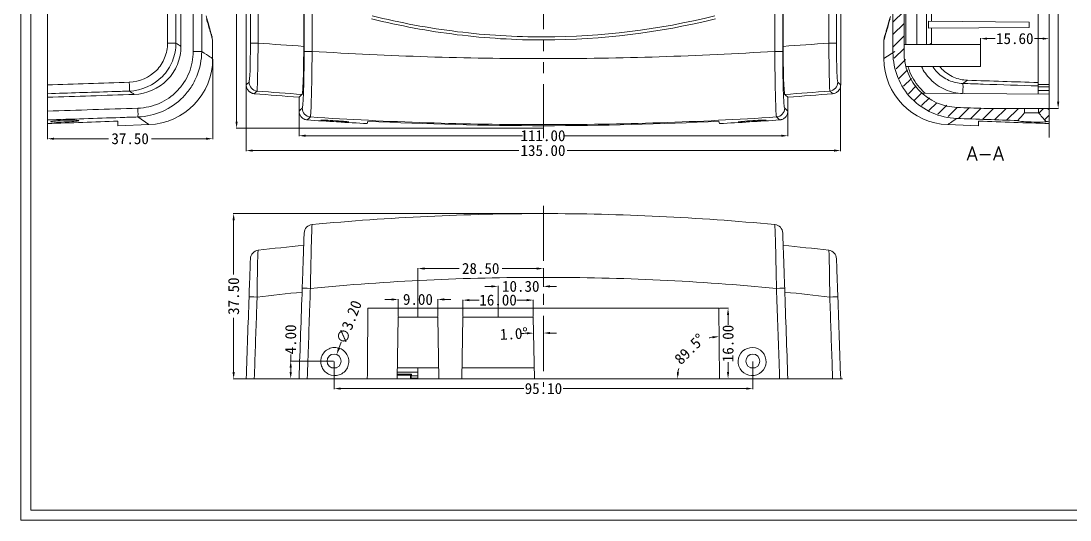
# Model space of a CAD drawing. Extents: x 28 to 864, y 245 to 592.
# Drawn here: x 28 to 266.2, y 254.5 to 367.8 of the extents above; entities that cross this region are included whole.
import ezdxf

# ---------------------------------------------------------------- set-up
doc = ezdxf.new("R2010")
doc.units = 0
doc.header["$MEASUREMENT"] = 0
doc.linetypes.add('PHANTOM', pattern=[2.5, 1.25, -0.25, 0.25, -0.25, 0.25, -0.25])
doc.layers.add('10', color=7, linetype='Continuous')
doc.layers.add('TOP', color=7, linetype='Continuous')
doc.styles.add('blockfont', font='simplex.shx', dxfattribs={"bigfont": 'bigfont'})
doc.dimstyles.new('2', dxfattribs={"dimtxt": 2.5, "dimasz": 1.5, "dimexe": 0.1, "dimexo": 0.1, "dimgap": 0.1, "dimtad": 0, "dimzin": 0, "dimdsep": 46, "dimtxsty": 'Standard', "dimcen": 0, "dimclrd": 4, "dimclre": 4, "dimclrt": 3, "dimadec": 1, "dimazin": 0, "dimtfac": 1, "dimtofl": 0, "dimtmove": 0, "dimatfit": 3, "dimfxl": 0.18, "dimtolj": 1, "dimtzin": 0, "dimlwd": 9, "dimlwe": 9, "dimarcsym": 0})

# ---------------------------------------------------------------- blocks, each defined once
blk = doc.blocks.new('HATCH1')
at = {"color": 200, "linetype": 'Continuous'}
for p, q in [((246.49, 521.57), (249.14, 524.22)), ((249.48, 521.73), (252.12, 524.37)), ((252.46, 521.89), (255.11, 524.53)), ((255.45, 522.04), (258.1, 524.69)), ((258.44, 522.2), (261.08, 524.84)), ((261.42, 522.36), (264.07, 525)), ((264.41, 522.51), (267.06, 525.16)), ((267.4, 522.67), (270.04, 525.31)), ((270.38, 522.83), (273.03, 525.47)), ((273.37, 522.98), (276.02, 525.63)), ((277.37, 524.15), (277.75, 524.53)), ((242.75, 520.66), (246.15, 524.06)), ((275.25, 522.03), (276.9, 523.68)), ((242.75, 517.84), (245.45, 520.53)), ((242.75, 515.01), (245.45, 517.71)), ((242.75, 512.18), (245.45, 514.88)), ((244.18, 510.78), (245.45, 512.05)), ((244.95, 508.73), (245.45, 509.23)), ((244.95, 505.9), (245.45, 506.4)), ((244.95, 463.49), (246.25, 464.79)), ((243.75, 459.47), (246.25, 461.97)), ((243.75, 456.64), (246.25, 459.14)), ((243.75, 453.81), (246.25, 456.31)), ((243.75, 450.99), (246.25, 453.48)), ((243.75, 448.16), (246.25, 450.66)), ((242.68, 444.26), (245.29, 446.88)), ((242.71, 447.12), (243.22, 447.63)), ((246.05, 447.63), (246.25, 447.83)), ((242.65, 441.41), (245.26, 444.02)), ((242.62, 438.55), (245.24, 441.16)), ((242.6, 435.7), (245.21, 438.31)), ((242.57, 432.84), (245.18, 435.45)), ((242.53, 429.98), (245.15, 432.59)), ((242.5, 427.12), (245.12, 429.74)), ((242.47, 424.26), (245.09, 426.88)), ((242.43, 421.4), (245.05, 424.02)), ((242.4, 418.54), (245.02, 421.15)), ((242.37, 415.68), (244.98, 418.29)), ((242.34, 412.83), (244.94, 415.43)), ((242.32, 409.98), (244.9, 412.56)), ((242.31, 407.14), (244.87, 409.7)), ((242.3, 404.3), (244.83, 406.83)), ((242.29, 401.47), (244.8, 403.98)), ((242.29, 398.64), (244.8, 401.15)), ((242.29, 395.82), (244.8, 398.32)), ((242.29, 392.99), (244.8, 395.5)), ((242.29, 390.16), (244.8, 392.67)), ((242.29, 387.34), (244.8, 389.84)), ((242.29, 384.51), (244.8, 387.02)), ((242.29, 381.68), (244.8, 384.19)), ((242.29, 378.85), (244.8, 381.36)), ((242.29, 376.03), (244.8, 378.53)), ((242.29, 373.2), (244.8, 375.71)), ((242.29, 370.37), (244.8, 372.88)), ((242.29, 367.55), (244.8, 370.05)), ((242.29, 364.72), (244.8, 367.23)), ((242.29, 361.89), (244.8, 364.4)), ((242.54, 359.32), (244.8, 361.57)), ((243.01, 356.96), (245.11, 359.05)), ((243.58, 354.7), (245.57, 356.69)), ((244.7, 352.99), (246.48, 354.77)), ((245.81, 351.27), (247.59, 353.05)), ((247.13, 349.77), (248.91, 351.54)), ((248.8, 348.61), (250.57, 350.38)), ((250.47, 347.45), (252.26, 349.23)), ((252.5, 346.65), (254.55, 348.7)), ((254.8, 346.12), (256.85, 348.17)), ((257.16, 345.65), (259.59, 348.07)), ((259.9, 345.55), (262.32, 347.98)), ((262.63, 345.46), (265.13, 347.95)), ((265.36, 345.36), (267.96, 347.95)), ((268.1, 345.27), (270.79, 347.95)), ((275.39, 346.9), (276.45, 347.95)), ((276.68, 345.36), (277.75, 346.43))]:
    blk.add_line(p, q, dxfattribs=at)
blk = doc.blocks.new('*D143')
at = {"color": 4, "linetype": 'Continuous', "lineweight": 9}
for p, q in [((91.14, 347.23), (91.14, 341.64)), ((202.14, 347.23), (202.14, 341.64)), ((92.64, 341.74), (141.86, 341.74)), ((200.64, 341.74), (151.22, 341.74))]:
    blk.add_line(p, q, dxfattribs=at)
for points in [[(92.64, 341.99), (92.64, 341.49), (91.14, 341.74)], [(200.64, 341.99), (200.64, 341.49), (202.14, 341.74)]]:
    blk.add_solid(points, dxfattribs=at)
at = {"layer": 'Defpoints', "color": 0, "linetype": 'Continuous', "lineweight": 9}
for p in [(91.14, 347.33), (202.14, 347.33), (202.14, 341.74)]:
    blk.add_point(p, dxfattribs=at)
at = {"color": 3, "linetype": 'Continuous', "lineweight": 9, "insert": (146.54, 341.74), "char_height": 2.5, "attachment_point": 5}
blk.add_mtext('\\A1;111.00', dxfattribs=at)
blk = doc.blocks.new('*D144')
at = {"color": 4, "linetype": 'Continuous', "lineweight": 9}
for p, q in [((79.14, 353.19), (79.14, 338.27)), ((214.14, 353.19), (214.14, 338.27)), ((80.64, 338.37), (141.02, 338.37)), ((212.64, 338.37), (152.06, 338.37))]:
    blk.add_line(p, q, dxfattribs=at)
for points in [[(80.64, 338.62), (80.64, 338.12), (79.14, 338.37)], [(212.64, 338.62), (212.64, 338.12), (214.14, 338.37)]]:
    blk.add_solid(points, dxfattribs=at)
at = {"layer": 'Defpoints', "color": 0, "linetype": 'Continuous', "lineweight": 9}
for p in [(79.14, 353.29), (214.14, 353.29), (79.14, 338.37)]:
    blk.add_point(p, dxfattribs=at)
at = {"color": 3, "linetype": 'Continuous', "lineweight": 9, "insert": (146.54, 338.37), "char_height": 2.5, "attachment_point": 5}
blk.add_mtext('\\A1;135.00', dxfattribs=at)
blk = doc.blocks.new('*D164')
at = {"color": 4, "linetype": 'Continuous', "lineweight": 9}
for p, q in [((146.54, 526.45), (76.86, 526.45)), ((76.96, 524.95), (76.96, 439.69)), ((76.96, 344.95), (76.96, 428.66)), ((146.54, 343.45), (76.86, 343.45))]:
    blk.add_line(p, q, dxfattribs=at)
for points in [[(76.71, 524.95), (77.21, 524.95), (76.96, 526.45)], [(76.71, 344.95), (77.21, 344.95), (76.96, 343.45)]]:
    blk.add_solid(points, dxfattribs=at)
at = {"layer": 'Defpoints', "color": 0, "linetype": 'Continuous', "lineweight": 9}
for p in [(76.96, 526.45), (146.64, 526.45), (146.64, 343.45)]:
    blk.add_point(p, dxfattribs=at)
at = {"color": 3, "linetype": 'Continuous', "lineweight": 9, "insert": (76.96, 434.17), "char_height": 2.5, "attachment_point": 5, "rotation": 90}
blk.add_mtext('\\A1;183.00', dxfattribs=at)
blk = doc.blocks.new('*D214')
at = {"color": 4, "linetype": 'Continuous', "lineweight": 9}
for p, q in [((71.53, 359.15), (71.53, 340.96)), ((34.03, 341.23), (34.03, 340.96)), ((35.53, 341.06), (47.88, 341.06)), ((70.03, 341.06), (57.67, 341.06))]:
    blk.add_line(p, q, dxfattribs=at)
for points in [[(35.53, 341.31), (35.53, 340.81), (34.03, 341.06)], [(70.03, 341.31), (70.03, 340.81), (71.53, 341.06)]]:
    blk.add_solid(points, dxfattribs=at)
at = {"layer": 'Defpoints', "color": 0, "linetype": 'Continuous', "lineweight": 9}
for p in [(71.53, 359.25), (34.03, 341.33), (71.53, 341.06)]:
    blk.add_point(p, dxfattribs=at)
at = {"color": 3, "linetype": 'Continuous', "lineweight": 9, "insert": (52.78, 341.06), "char_height": 2.5, "attachment_point": 5}
blk.add_mtext('\\A1;37.50', dxfattribs=at)
blk = doc.blocks.new('*D216')
at = {"color": 4, "linetype": 'Continuous', "lineweight": 9}
for p, q in [((146.54, 324.06), (76.19, 324.06)), ((76.29, 322.56), (76.29, 310.2)), ((76.29, 288.06), (76.29, 300.41)), ((76.93, 286.56), (76.19, 286.56))]:
    blk.add_line(p, q, dxfattribs=at)
for points in [[(76.04, 322.56), (76.54, 322.56), (76.29, 324.06)], [(76.04, 288.06), (76.54, 288.06), (76.29, 286.56)]]:
    blk.add_solid(points, dxfattribs=at)
at = {"layer": 'Defpoints', "color": 0, "linetype": 'Continuous', "lineweight": 9}
for p in [(76.29, 324.06), (146.64, 324.06), (77.03, 286.56)]:
    blk.add_point(p, dxfattribs=at)
at = {"color": 3, "linetype": 'Continuous', "lineweight": 9, "insert": (76.29, 305.31), "char_height": 2.5, "attachment_point": 5, "rotation": 90}
blk.add_mtext('\\A1;37.50', dxfattribs=at)
blk = doc.blocks.new('*D218')
at = {"color": 4, "linetype": 'Continuous', "lineweight": 9}
for p, q in [((128.34, 300.66), (128.34, 304.51)), ((129.84, 304.41), (132.08, 304.41)), ((142.84, 304.41), (140.61, 304.41)), ((144.34, 300.66), (144.34, 304.51))]:
    blk.add_line(p, q, dxfattribs=at)
for points in [[(129.84, 304.66), (129.84, 304.16), (128.34, 304.41)], [(142.84, 304.66), (142.84, 304.16), (144.34, 304.41)]]:
    blk.add_solid(points, dxfattribs=at)
at = {"layer": 'Defpoints', "color": 0, "linetype": 'Continuous', "lineweight": 9}
for p in [(144.34, 304.41), (128.34, 300.56), (144.34, 300.56)]:
    blk.add_point(p, dxfattribs=at)
at = {"color": 3, "linetype": 'Continuous', "lineweight": 9, "insert": (136.34, 304.41), "char_height": 2.5, "attachment_point": 5}
blk.add_mtext('\\A1;16.00', dxfattribs=at)
blk = doc.blocks.new('*D219')
at = {"color": 4, "linetype": 'Continuous', "lineweight": 9}
for p, q in [((112.14, 304.56), (110.64, 304.56)), ((113.64, 300.66), (113.64, 304.66)), ((122.64, 300.66), (122.64, 304.66)), ((124.14, 304.56), (125.64, 304.56))]:
    blk.add_line(p, q, dxfattribs=at)
for points in [[(112.14, 304.81), (112.14, 304.31), (113.64, 304.56)], [(124.14, 304.81), (124.14, 304.31), (122.64, 304.56)]]:
    blk.add_solid(points, dxfattribs=at)
at = {"layer": 'Defpoints', "color": 0, "linetype": 'Continuous', "lineweight": 9}
for p in [(122.64, 304.56), (113.64, 300.56), (122.64, 300.56)]:
    blk.add_point(p, dxfattribs=at)
at = {"color": 3, "linetype": 'Continuous', "lineweight": 9, "insert": (118.14, 304.56), "char_height": 2.5, "attachment_point": 5}
blk.add_mtext('\\A1;9.00', dxfattribs=at)
blk = doc.blocks.new('*D220')
at = {"color": 4, "linetype": 'Continuous', "lineweight": 9}
for p, q in [((134.84, 307.53), (133.34, 307.53)), ((136.34, 300.66), (136.34, 307.63)), ((146.64, 309.48), (146.64, 307.43)), ((148.14, 307.53), (149.64, 307.53))]:
    blk.add_line(p, q, dxfattribs=at)
for points in [[(134.84, 307.78), (134.84, 307.28), (136.34, 307.53)], [(148.14, 307.78), (148.14, 307.28), (146.64, 307.53)]]:
    blk.add_solid(points, dxfattribs=at)
at = {"layer": 'Defpoints', "color": 0, "linetype": 'Continuous', "lineweight": 9}
for p in [(136.34, 307.53), (146.64, 309.58), (136.34, 300.56)]:
    blk.add_point(p, dxfattribs=at)
at = {"color": 3, "linetype": 'Continuous', "lineweight": 9, "insert": (141.49, 307.53), "char_height": 2.5, "attachment_point": 5}
blk.add_mtext('\\A1;10.30', dxfattribs=at)
blk = doc.blocks.new('*D221')
at = {"color": 4, "linetype": 'Continuous', "lineweight": 9}
for p, q in [((118.14, 300.66), (118.14, 311.68)), ((119.64, 311.58), (127.5, 311.58)), ((145.14, 311.58), (137.28, 311.58)), ((146.64, 309.58), (146.64, 311.68))]:
    blk.add_line(p, q, dxfattribs=at)
for points in [[(119.64, 311.83), (119.64, 311.33), (118.14, 311.58)], [(145.14, 311.83), (145.14, 311.33), (146.64, 311.58)]]:
    blk.add_solid(points, dxfattribs=at)
at = {"layer": 'Defpoints', "color": 0, "linetype": 'Continuous', "lineweight": 9}
for p in [(146.64, 311.58), (146.64, 309.48), (118.14, 300.56)]:
    blk.add_point(p, dxfattribs=at)
at = {"color": 3, "linetype": 'Continuous', "lineweight": 9, "insert": (132.39, 311.58), "char_height": 2.5, "attachment_point": 5}
blk.add_mtext('\\A1;28.50', dxfattribs=at)
blk = doc.blocks.new('*D222')
at = {"color": 4, "linetype": 'Continuous', "lineweight": 9}
for p, q in [((99.09, 290.46), (99.09, 284.22)), ((194.19, 290.46), (194.19, 284.22)), ((100.59, 284.32), (142.17, 284.32)), ((192.69, 284.32), (151.12, 284.32))]:
    blk.add_line(p, q, dxfattribs=at)
for points in [[(100.59, 284.57), (100.59, 284.07), (99.09, 284.32)], [(192.69, 284.57), (192.69, 284.07), (194.19, 284.32)]]:
    blk.add_solid(points, dxfattribs=at)
at = {"layer": 'Defpoints', "color": 0, "linetype": 'Continuous', "lineweight": 9}
for p in [(99.09, 290.56), (194.19, 290.56), (194.19, 284.32)]:
    blk.add_point(p, dxfattribs=at)
at = {"color": 3, "linetype": 'Continuous', "lineweight": 9, "insert": (146.64, 284.32), "char_height": 2.5, "attachment_point": 5}
blk.add_mtext('\\A1;95.10', dxfattribs=at)
blk = doc.blocks.new('*D223')
at = {"color": 4, "linetype": 'Continuous', "lineweight": 9}
for start, end in [(91.6707, 92.3414), (88.6586, 89.3293)]:
    blk.add_arc((146.64, 168.8), 128.14, start, end, dxfattribs=at)
for points in [[(142.9, 297.13), (142.91, 296.63), (144.41, 296.92)], [(148.14, 296.68), (148.14, 297.18), (146.64, 296.94)]]:
    blk.add_solid(points, dxfattribs=at)
at = {"layer": 'Defpoints', "color": 0, "linetype": 'Continuous', "lineweight": 9}
for p in [(146.64, 325.81), (144.34, 300.56), (145.9, 296.93), (144.59, 286.56), (146.64, 284.74)]:
    blk.add_point(p, dxfattribs=at)
at = {"color": 3, "linetype": 'Continuous', "lineweight": 9, "insert": (139.94, 296.76), "char_height": 2.5, "attachment_point": 5, "rotation": 2.9973}
blk.add_mtext('\\A1;1.0°', dxfattribs=at)
blk = doc.blocks.new('*D224')
at = {"color": 4, "linetype": 'Continuous', "lineweight": 9}
for start, end in [(99.4917, 104.4438), (166.0562, 171.0083)]:
    blk.add_arc((186.64, 286.56), 9.57, start, end, dxfattribs=at)
for points in [[(185.04, 296.24), (185.09, 295.74), (186.56, 296.12)], [(177.44, 288.03), (176.94, 288.07), (177.08, 286.56)]]:
    blk.add_solid(points, dxfattribs=at)
at = {"layer": 'Defpoints', "color": 0, "linetype": 'Continuous', "lineweight": 9}
for p in [(186.5, 302.56), (181.81, 294.81), (77.03, 286.56), (186.64, 286.56), (216.26, 286.56)]:
    blk.add_point(p, dxfattribs=at)
at = {"color": 3, "linetype": 'Continuous', "lineweight": 9, "insert": (179.85, 293.29), "char_height": 2.5, "attachment_point": 5, "rotation": 45.25}
blk.add_mtext('\\A1;89.5°', dxfattribs=at)
blk = doc.blocks.new('*D225')
at = {"color": 4, "linetype": 'Continuous', "lineweight": 9}
for p, q in [((89.25, 290.56), (89.25, 292.06)), ((98.99, 290.56), (89.15, 290.56)), ((89.25, 288.06), (89.25, 289.06)), ((91.04, 286.56), (89.15, 286.56))]:
    blk.add_line(p, q, dxfattribs=at)
for points in [[(89, 289.06), (89.5, 289.06), (89.25, 290.56)], [(89, 288.06), (89.5, 288.06), (89.25, 286.56)]]:
    blk.add_solid(points, dxfattribs=at)
at = {"layer": 'Defpoints', "color": 0, "linetype": 'Continuous', "lineweight": 9}
for p in [(89.25, 290.56), (99.09, 290.56), (91.14, 286.56)]:
    blk.add_point(p, dxfattribs=at)
at = {"color": 3, "linetype": 'Continuous', "lineweight": 9, "insert": (89.25, 295.49), "char_height": 2.5, "attachment_point": 5, "rotation": 90}
blk.add_mtext('\\A1;4.00', dxfattribs=at)
blk = doc.blocks.new('*D226')
at = {"color": 4, "linetype": 'Continuous', "lineweight": 9}
blk.add_line((100.74, 294.85), (100.2, 293.45), dxfattribs=at)
blk.add_solid([(99.97, 293.54), (100.43, 293.36), (99.66, 292.05)], dxfattribs=at)
at = {"layer": 'Defpoints', "color": 0, "linetype": 'Continuous', "lineweight": 9}
for p in [(99.66, 292.05), (98.52, 289.06)]:
    blk.add_point(p, dxfattribs=at)
at = {"color": 3, "linetype": 'Continuous', "lineweight": 9, "insert": (102.49, 299.42), "char_height": 2.5, "attachment_point": 5, "rotation": 69.0334}
blk.add_mtext('\\A1;∅3.20', dxfattribs=at)
blk = doc.blocks.new('*D227')
at = {"color": 4, "linetype": 'Continuous', "lineweight": 9}
for p, q in [((186.6, 302.56), (188.67, 302.56)), ((188.57, 301.06), (188.57, 298.82)), ((188.57, 288.06), (188.57, 290.29)), ((186.74, 286.56), (188.67, 286.56))]:
    blk.add_line(p, q, dxfattribs=at)
for points in [[(188.32, 301.06), (188.82, 301.06), (188.57, 302.56)], [(188.32, 288.06), (188.82, 288.06), (188.57, 286.56)]]:
    blk.add_solid(points, dxfattribs=at)
at = {"layer": 'Defpoints', "color": 0, "linetype": 'Continuous', "lineweight": 9}
for p in [(186.5, 302.56), (188.57, 302.56), (186.64, 286.56)]:
    blk.add_point(p, dxfattribs=at)
at = {"color": 3, "linetype": 'Continuous', "lineweight": 9, "insert": (188.57, 294.56), "char_height": 2.5, "attachment_point": 5, "rotation": 90}
blk.add_mtext('\\A1;16.00', dxfattribs=at)
blk = doc.blocks.new('*D253')
at = {"color": 4, "linetype": 'Continuous', "lineweight": 9}
for p, q in [((245.88, 362.55), (245.88, 363.89)), ((247.38, 363.79), (249.2, 363.79)), ((259.98, 363.79), (258.15, 363.79)), ((261.48, 362.55), (261.48, 363.89))]:
    blk.add_line(p, q, dxfattribs=at)
for points in [[(247.38, 364.04), (247.38, 363.54), (245.88, 363.79)], [(259.98, 364.04), (259.98, 363.54), (261.48, 363.79)]]:
    blk.add_solid(points, dxfattribs=at)
at = {"layer": 'Defpoints', "color": 0, "linetype": 'Continuous', "lineweight": 9}
for p in [(245.88, 363.79), (245.88, 362.45), (261.48, 362.45)]:
    blk.add_point(p, dxfattribs=at)
at = {"color": 3, "linetype": 'Continuous', "lineweight": 9, "insert": (253.68, 363.79), "char_height": 2.5, "attachment_point": 5}
blk.add_mtext('\\A1;15.60', dxfattribs=at)
blk = doc.blocks.new('*D254')
at = {"color": 4, "linetype": 'Continuous', "lineweight": 9}
for p, q in [((263.6, 434.95), (263.43, 434.95)), ((263.53, 433.45), (263.53, 396.14)), ((263.53, 349.45), (263.53, 386.77)), ((261.23, 347.95), (263.63, 347.95))]:
    blk.add_line(p, q, dxfattribs=at)
for points in [[(263.28, 433.45), (263.78, 433.45), (263.53, 434.95)], [(263.28, 349.45), (263.78, 349.45), (263.53, 347.95)]]:
    blk.add_solid(points, dxfattribs=at)
at = {"layer": 'Defpoints', "color": 0, "linetype": 'Continuous', "lineweight": 9}
for p in [(263.53, 434.95), (263.7, 434.95), (261.13, 347.95)]:
    blk.add_point(p, dxfattribs=at)
at = {"color": 3, "linetype": 'Continuous', "lineweight": 9, "insert": (263.53, 391.45), "char_height": 2.5, "attachment_point": 5, "rotation": 90}
blk.add_mtext('\\A1;87.00', dxfattribs=at)

msp = doc.modelspace()

# ---------------------------------------------------------------- linework, layer by layer
at = {"color": 7, "linetype": 'Continuous', "lineweight": 9}
for p, q in [((27.995, 254.471), (27.995, 591.82)), ((30.266, 256.743), (30.266, 589.549)), ((30.266, 256.743), (502.783, 256.743)), ((27.995, 254.471), (505.055, 254.471))]:
    msp.add_line(p, q, dxfattribs=at)
at = {"linetype": 'Continuous', "lineweight": 9}
msp.add_line((186.503, 302.556), (186.643, 286.556), dxfattribs=at)
at = {"layer": '10', "color": 1, "linetype": 'PHANTOM', "lineweight": 9, "ltscale": 10}
for p, q in [((34.025, 528.577), (34.025, 341.331)), ((146.643, 528.454), (146.643, 341.208)), ((261.477, 528.577), (261.477, 341.331)), ((146.643, 325.81), (146.643, 284.737)), ((77.03, 286.556), (216.256, 286.556))]:
    msp.add_line(p, q, dxfattribs=at)
at = {"layer": '10', "color": 7, "linetype": 'Continuous', "lineweight": 9}
for p, q in [((67.109, 360.908), (67.109, 521.388)), ((69.03, 521.394), (69.03, 360.908)), ((92.298, 360.908), (92.298, 521.388)), ((94.108, 521.394), (94.108, 360.908)), ((199.179, 360.908), (199.179, 521.394)), ((200.988, 521.388), (200.988, 360.908)), ((261.477, 353.34), (261.477, 516.568)), ((228.528, 404.487), (228.528, 360.618)), ((226.018, 401.347), (226.018, 360.606)), ((34.025, 377.804), (34.025, 353.285)), ((61.279, 362.793), (61.279, 377.804)), ((63.195, 377.804), (63.195, 362.793)), ((64.324, 377.804), (64.324, 362.039)), ((79.143, 377.804), (79.143, 353.285)), ((80.095, 362.793), (80.095, 377.804)), ((81.858, 377.804), (81.858, 362.793)), ((92.201, 377.804), (92.201, 362.039)), ((201.085, 362.039), (201.085, 377.804)), ((211.428, 362.793), (211.428, 377.804)), ((213.191, 377.804), (213.191, 362.793)), ((214.143, 353.285), (214.143, 377.804)), ((258.977, 353.826), (258.977, 376.304)), ((228.939, 362.456), (228.939, 370.16)), ((231.461, 362.454), (231.461, 369.954)), ((233.669, 369.954), (233.669, 362.454)), ((234.739, 367.748), (234.739, 369.954)), ((234.054, 366.154), (234.054, 367.754)), ((256.977, 367.554), (234.054, 367.754)), ((256.977, 367.554), (256.977, 366.354)), ((256.977, 366.354), (234.054, 366.154)), ((234.739, 362.759), (234.739, 366.16)), ((63.195, 362.793), (61.279, 362.793)), ((71.525, 359.249), (71.525, 363.485)), ((81.858, 362.793), (80.095, 362.793)), ((213.191, 362.793), (211.428, 362.793)), ((223.977, 363.485), (223.977, 359.249)), ((245.877, 362.454), (228.528, 362.454)), ((245.877, 362.454), (245.877, 357.454)), ((69.03, 360.908), (67.109, 360.908)), ((94.108, 360.908), (92.298, 360.908)), ((200.988, 360.908), (199.179, 360.908)), ((223.977, 359.249), (226.472, 360.908)), ((228.953, 357.454), (245.877, 357.454)), ((258.977, 353.058), (258.977, 353.826)), ((261.477, 352.036), (261.477, 352.842)), ((34.025, 351.294), (34.025, 350.481)), ((34.025, 350.481), (34.025, 347.329)), ((91.143, 350.481), (91.143, 347.329)), ((202.143, 347.329), (202.143, 350.481)), ((261.477, 351.154), (232.63, 351.406)), ((258.977, 352.079), (261.477, 352.036)), ((258.977, 352.015), (261.477, 351.977)), ((261.477, 351.977), (261.477, 352.036)), ((261.477, 351.977), (261.477, 351.154)), ((261.477, 347.604), (261.477, 351.154)), ((246.683, 347.954), (255.877, 347.954)), ((259.077, 347.954), (255.877, 347.954)), ((255.877, 346.954), (255.877, 347.954)), ((259.077, 347.954), (261.127, 347.954)), ((259.077, 347.954), (259.077, 346.954)), ((261.477, 347.604), (261.127, 347.954)), ((57.049, 344.258), (54.547, 346.003)), ((259.077, 346.954), (255.877, 346.954)), ((261.477, 347.604), (261.477, 344.93)), ((34.025, 345.335), (34.025, 344.499)), ((50.025, 345.052), (50.025, 344.013)), ((50.025, 344.013), (57.049, 344.258)), ((238.454, 344.258), (245.477, 344.013)), ((245.477, 345.052), (245.477, 344.013)), ((261.477, 344.499), (261.477, 344.93)), ((106.783, 302.556), (186.503, 302.556)), ((113.399, 286.556), (113.643, 300.556)), ((113.643, 300.556), (122.643, 300.556)), ((122.643, 300.556), (122.887, 286.556)), ((128.099, 286.556), (128.343, 300.556)), ((128.343, 300.556), (144.343, 300.556)), ((144.343, 300.556), (144.588, 286.556)), ((98.536, 289.056), (99.649, 289.056)), ((113.442, 289.056), (118.143, 289.056)), ((118.143, 289.056), (122.844, 289.056)), ((128.143, 289.056), (144.544, 289.056)), ((193.637, 289.056), (194.751, 289.056)), ((80.969, 286.556), (91.143, 286.556)), ((93.002, 286.556), (106.643, 286.556)), ((113.399, 286.556), (106.643, 286.556)), ((113.399, 286.556), (116.473, 286.556)), ((118.143, 288.056), (113.425, 288.056)), ((116.473, 286.556), (116.493, 286.556)), ((116.493, 286.556), (116.617, 286.68)), ((116.493, 286.556), (118.143, 286.556)), ((116.643, 287.206), (116.643, 287.556)), ((118.143, 288.056), (118.143, 287.203)), ((118.143, 286.677), (118.143, 286.556)), ((118.143, 286.556), (122.888, 286.556)), ((128.099, 286.556), (122.887, 286.556)), ((128.1, 286.556), (144.588, 286.556)), ((186.643, 286.556), (144.588, 286.556)), ((186.643, 286.556), (200.284, 286.556)), ((202.143, 286.556), (212.317, 286.556))]:
    msp.add_line(p, q, dxfattribs=at)
for centre in [(99.092, 290.556), (194.194, 290.556)]:
    msp.add_circle(centre, 1.6, dxfattribs=at)
at = {"layer": '10', "color": 7, "linetype": 'Continuous', "lineweight": 9, "extrusion": (-6.70362e-16, -5.60665e-33, -1)}
for centre, radius, start, end in [((-225.977, 363.485), 2, 359.99642, 15.99736), ((-56.525, 359.249), 15, 180.00376, 267.99714), ((-238.977, 359.249), 15, 272.00072, 0.00098)]:
    msp.add_arc(centre, radius, start, end, dxfattribs=at)
at = {"layer": '10', "color": 7, "linetype": 'Continuous', "lineweight": 9}
for centre, radius, start, end in [((146.643, 1109.329), 760.875, 265.048443, 265.816997), ((146.643, 1109.329), 760.875, 274.183003, 274.951557), ((146.643, 1109.329), 765.875, 265.983766, 267.006203), ((146.643, 1109.329), 765.316, 267.014483, 272.985517), ((146.643, 1109.329), 765.875, 272.993797, 274.016234), ((94.297, 319.57), 2, 95.43825, 178), ((198.989, 319.57), 2, 2, 84.56175), ((82.094, 313.74), 2, 96.76674, 178), ((211.193, 313.74), 2, 2, 83.23326)]:
    msp.add_arc(centre, radius, start, end, dxfattribs=at)
for centre, major_axis, ratio, start_param, end_param in [((52.515, 353.88), (0.064, -1.999), 0.0348816, 0.085637, 1.5696783), ((81.79, 353.88), (1.352, -1.473), 0.9988785, 3.9703683, 5.4544096), ((211.496, 353.88), (1.352, 1.473), 0.9988785, 3.9703683, 5.4544096), ((241.816, 351.32), (-0.075, -2.299), 0.0348811, 1.5719295, 3.069406), ((54.478, 347.997), (0.065, -1.999), 0.034881, 0.0692211, 1.5696598), ((93.858, 347.997), (1.364, -1.462), 0.9988614, 3.9621696, 5.4626083), ((199.428, 347.997), (1.364, 1.462), 0.9988614, 3.9621696, 5.4626083), ((81.79, 305.046), (1.999, -0.07), 0.0320154, 1.6575514, 3.1415927), ((93.858, 307.008), (1.999, -0.07), 0.0325464, 1.6411539, 3.1415927), ((199.428, 307.008), (1.999, 0.07), 0.0325464, 0, 1.5004387), ((211.496, 305.046), (1.999, 0.07), 0.0320154, 0, 1.4840413)]:
    msp.add_ellipse(centre, major_axis=major_axis, ratio=ratio, start_param=start_param, end_param=end_param, dxfattribs=at)
for points, knots in [([(70.031, 368.963), (70.484, 367.384), (70.828, 366.18), (71.117, 365.172), (71.168, 364.995), (71.233, 364.767), (71.253, 364.698), (71.289, 364.572), (71.306, 364.515), (71.377, 364.267), (71.406, 364.165), (71.404, 364.171)], [0, 0, 0, 0, 0.5017878, 0.5017878, 0.6272347, 0.6272347, 0.6899582, 0.6899582, 0.7526816, 0.7526816, 1, 1, 1, 1]), ([(71.525, 363.487), (71.527, 363.481), (71.497, 363.583), (71.426, 363.831), (71.41, 363.888), (71.373, 364.014), (71.353, 364.084), (71.288, 364.311), (71.237, 364.488), (70.947, 365.496), (70.601, 366.7), (70.147, 368.28)], [0, 0, 0, 0, 0.2473684, 0.2473684, 0.3100877, 0.3100877, 0.372807, 0.372807, 0.4982456, 0.4982456, 1, 1, 1, 1]), ([(185.71, 368.28), (172.872, 365.122), (159.902, 363.498), (140.235, 363.479), (133.608, 363.883), (120.488, 365.496), (113.999, 366.7), (107.576, 368.28)], [0, 0, 0, 0, 0.5, 0.5, 0.75, 0.75, 1, 1, 1, 1]), ([(107.753, 368.963), (114.146, 367.384), (120.605, 366.18), (133.667, 364.567), (140.265, 364.163), (159.844, 364.182), (172.755, 365.806), (185.533, 368.963)], [0, 0, 0, 0, 0.25, 0.25, 0.5, 0.5, 1, 1, 1, 1]), ([(225.355, 368.28), (224.902, 366.701), (224.558, 365.506), (224.097, 363.901), (223.98, 363.495), (223.979, 363.491), (223.976, 363.481), (223.978, 363.489)], [0, 0, 0, 0, 0.498007, 0.498007, 0.996014, 0.996014, 1, 1, 1, 1]), ([(225.43, 368.839), (225.381, 368.666), (225.263, 368.255), (225.091, 367.655), (224.916, 367.043), (224.758, 366.492), (224.617, 365.998), (224.491, 365.56), (224.381, 365.176), (224.287, 364.847), (224.209, 364.574), (224.146, 364.356), (224.1, 364.194), (224.069, 364.086), (224.057, 364.044), (224.053, 364.032), (224.055, 364.038)], [0, 0, 0, 0, 0.0545255, 0.1326731, 0.2100627, 0.286606, 0.362318, 0.4384571, 0.5142971, 0.5898809, 0.6652521, 0.740454, 0.8155301, 0.8905239, 0.9654808, 1, 1, 1, 1]), ([(52.585, 353.88), (54.899, 353.954), (57.145, 354.937), (59.546, 357.392), (60.188, 358.368), (61.056, 360.498), (61.279, 361.634), (61.279, 362.793)], [0, 0, 0, 0, 0.5, 0.5, 0.75, 0.75, 1, 1, 1, 1]), ([(63.195, 362.793), (63.193, 361.379), (62.919, 359.992), (61.859, 357.392), (61.077, 356.199), (58.15, 353.197), (55.411, 351.985), (52.585, 351.888)], [0, 0, 0, 0, 0.25, 0.25, 0.5, 0.5, 1, 1, 1, 1]), ([(79.791, 353.88), (79.872, 353.954), (79.95, 354.937), (80.034, 357.392), (80.057, 358.368), (80.087, 360.498), (80.095, 361.634), (80.095, 362.793)], [0, 0, 0, 0, 0.5, 0.5, 0.75, 0.75, 1, 1, 1, 1]), ([(81.858, 362.793), (81.838, 361.379), (81.816, 359.992), (81.771, 357.392), (81.748, 356.199), (81.681, 353.197), (81.642, 351.985), (81.619, 351.888)], [0, 0, 0, 0, 0.25, 0.25, 0.5, 0.5, 1, 1, 1, 1]), ([(211.667, 351.888), (211.656, 351.937), (211.64, 352.251), (211.604, 353.381), (211.583, 354.192), (211.517, 357.195), (211.468, 359.964), (211.428, 362.793)], [0, 0, 0, 0, 0.25, 0.25, 0.5, 0.5, 1, 1, 1, 1]), ([(213.191, 362.793), (213.191, 360.476), (213.224, 358.205), (213.308, 355.751), (213.341, 355.089), (213.415, 354.17), (213.455, 353.917), (213.495, 353.88)], [0, 0, 0, 0, 0.5, 0.5, 0.75, 0.75, 1, 1, 1, 1]), ([(64.324, 362.039), (64.324, 360.621), (64.051, 359.231), (62.99, 356.624), (62.206, 355.429), (59.272, 352.421), (56.526, 351.212), (53.695, 351.12)], [0, 0, 0, 0, 0.25, 0.25, 0.5, 0.5, 1, 1, 1, 1]), ([(69.03, 360.908), (69.029, 358.976), (68.656, 357.081), (67.572, 354.415), (67.13, 353.572), (66.086, 351.973), (65.477, 351.213), (63.48, 349.16), (61.87, 348.045), (58.384, 346.507), (56.478, 346.068), (54.547, 346.003)], [0, 0, 0, 0, 0.25, 0.25, 0.375, 0.375, 0.5, 0.5, 0.75, 0.75, 1, 1, 1, 1]), ([(54.547, 347.997), (56.221, 348.052), (57.873, 348.429), (60.898, 349.758), (62.295, 350.723), (64.029, 352.501), (64.557, 353.16), (65.463, 354.546), (65.847, 355.277), (66.787, 357.589), (67.109, 359.232), (67.109, 360.908)], [0, 0, 0, 0, 0.25, 0.25, 0.5, 0.5, 0.625, 0.625, 0.75, 0.75, 1, 1, 1, 1]), ([(69.03, 360.908), (69.861, 360.356), (70.485, 359.942), (71.316, 359.388), (71.523, 359.25), (71.527, 359.248)], [0, 0, 0, 0, 0.5001785, 0.5001785, 1, 1, 1, 1]), ([(92.201, 362.039), (92.201, 360.621), (92.192, 359.231), (92.155, 356.624), (92.127, 355.429), (92.025, 352.421), (91.929, 351.212), (91.83, 351.12)], [0, 0, 0, 0, 0.25, 0.25, 0.5, 0.5, 1, 1, 1, 1]), ([(91.86, 347.997), (91.918, 348.052), (91.976, 348.429), (92.081, 349.758), (92.13, 350.723), (92.191, 352.501), (92.209, 353.16), (92.241, 354.546), (92.254, 355.277), (92.287, 357.589), (92.298, 359.232), (92.298, 360.908)], [0, 0, 0, 0, 0.25, 0.25, 0.5, 0.5, 0.625, 0.625, 0.75, 0.75, 1, 1, 1, 1]), ([(94.108, 360.908), (94.091, 358.976), (94.069, 357.081), (94.027, 354.415), (94.012, 353.572), (93.98, 351.973), (93.962, 351.213), (93.909, 349.16), (93.87, 348.045), (93.794, 346.507), (93.755, 346.068), (93.72, 346.003)], [0, 0, 0, 0, 0.25, 0.25, 0.375, 0.375, 0.5, 0.5, 0.75, 0.75, 1, 1, 1, 1]), ([(94.108, 360.908), (102.834, 360.356), (111.575, 359.942), (129.087, 359.388), (137.858, 359.249), (155.428, 359.249), (164.199, 359.388), (181.711, 359.942), (190.452, 360.356), (199.179, 360.908)], [0, 0, 0, 0, 0.25, 0.25, 0.5, 0.5, 0.75, 0.75, 1, 1, 1, 1]), ([(199.566, 346.003), (199.531, 346.068), (199.493, 346.498), (199.435, 347.657), (199.416, 348.122), (199.379, 349.208), (199.36, 349.837), (199.306, 351.889), (199.273, 353.527), (199.217, 357.057), (199.195, 358.975), (199.179, 360.908)], [0, 0, 0, 0, 0.25, 0.25, 0.375, 0.375, 0.5, 0.5, 0.75, 0.75, 1, 1, 1, 1]), ([(200.988, 360.908), (200.988, 359.232), (200.999, 357.568), (201.043, 354.507), (201.075, 353.087), (201.136, 351.309), (201.158, 350.765), (201.206, 349.825), (201.231, 349.423), (201.311, 348.421), (201.368, 348.052), (201.426, 347.997)], [0, 0, 0, 0, 0.25, 0.25, 0.5, 0.5, 0.625, 0.625, 0.75, 0.75, 1, 1, 1, 1]), ([(201.456, 351.12), (201.407, 351.166), (201.359, 351.478), (201.269, 352.607), (201.228, 353.418), (201.125, 356.426), (201.085, 359.203), (201.085, 362.039)], [0, 0, 0, 0, 0.25, 0.25, 0.5, 0.5, 1, 1, 1, 1]), ([(226.018, 360.606), (226.018, 356.742), (227.561, 352.962), (232.874, 347.471), (236.608, 345.8), (240.47, 345.665)], [0, 0, 0, 0, 0.5, 0.5, 1, 1, 1, 1]), ([(228.528, 360.618), (228.528, 357.398), (229.813, 354.249), (234.24, 349.673), (237.353, 348.281), (240.571, 348.168)], [0, 0, 0, 0, 0.5, 0.5, 1, 1, 1, 1]), ([(233.368, 351.394), (233.052, 351.659), (232.75, 351.938), (231.349, 353.373), (230.455, 354.738), (229.69, 356.615), (229.547, 357.029), (229.425, 357.451)], [0, 0, 0, 0, 0.1684532, 0.1684532, 0.8205828, 0.8205828, 1, 1, 1, 1]), ([(241.835, 351.322), (240.467, 351.374), (239.134, 351.68), (236.62, 352.78), (235.468, 353.577), (233.683, 355.404), (233.006, 356.385), (232.502, 357.451)], [0, 0, 0, 0, 0.3467435, 0.3467435, 0.698678, 0.698678, 1, 1, 1, 1]), ([(235.034, 357.442), (235.335, 356.977), (235.681, 356.542), (236.829, 355.373), (237.739, 354.749), (239.736, 353.883), (240.803, 353.645), (241.897, 353.613)], [0, 0, 0, 0, 0.2034847, 0.2034847, 0.6017424, 0.6017424, 1, 1, 1, 1]), ([(242.951, 354.34), (241.858, 354.375), (240.793, 354.615), (238.801, 355.483), (237.894, 356.108), (236.958, 357.063), (236.788, 357.253), (236.627, 357.451)], [0, 0, 0, 0, 0.4472647, 0.4472647, 0.8945295, 0.8945295, 1, 1, 1, 1]), ([(34.025, 351.294), (34.025, 351.337), (34.025, 351.569), (34.025, 352.298), (34.025, 352.786), (34.025, 353.285)], [0, 0, 0, 0, 0.5, 0.5, 1, 1, 1, 1]), ([(80.969, 351.294), (80.845, 351.304), (80.724, 351.327), (80.546, 351.376), (80.488, 351.395), (80.372, 351.439), (80.315, 351.464), (80.148, 351.547), (80.043, 351.611), (79.895, 351.722), (79.847, 351.761), (79.755, 351.844), (79.711, 351.888), (79.585, 352.025), (79.511, 352.123), (79.38, 352.332), (79.324, 352.444), (79.235, 352.674), (79.201, 352.792), (79.155, 353.035), (79.143, 353.16), (79.143, 353.285)], [0, 0, 0, 0, 0.125, 0.125, 0.1875, 0.1875, 0.25, 0.25, 0.375, 0.375, 0.4375, 0.4375, 0.5, 0.5, 0.625, 0.625, 0.75, 0.75, 0.875, 0.875, 1, 1, 1, 1]), ([(214.143, 353.285), (214.143, 353.16), (214.131, 353.038), (214.098, 352.856), (214.083, 352.796), (214.05, 352.677), (214.03, 352.618), (213.962, 352.445), (213.907, 352.335), (213.81, 352.178), (213.775, 352.127), (213.7, 352.028), (213.66, 351.98), (213.534, 351.843), (213.443, 351.761), (213.246, 351.612), (213.139, 351.547), (212.918, 351.438), (212.803, 351.394), (212.564, 351.327), (212.441, 351.304), (212.317, 351.294)], [0, 0, 0, 0, 0.125, 0.125, 0.1875, 0.1875, 0.25, 0.25, 0.375, 0.375, 0.4375, 0.4375, 0.5, 0.5, 0.625, 0.625, 0.75, 0.75, 0.875, 0.875, 1, 1, 1, 1]), ([(241.897, 353.613), (243.428, 353.563), (244.96, 353.513), (246.492, 353.463), (250.653, 353.328), (254.815, 353.193), (258.977, 353.058)], [0, 0, 0, 0, 0.2690092, 0.2690092, 0.2690092, 1, 1, 1, 1]), ([(258.977, 353.38), (259.394, 353.373), (259.811, 353.367), (260.228, 353.36), (260.644, 353.353), (261.061, 353.347), (261.477, 353.34)], [0, 0, 0, 0, 0.5002341, 0.5002341, 0.5002341, 1, 1, 1, 1]), ([(258.977, 353.058), (258.977, 353.016), (258.977, 352.751), (258.977, 352.012), (258.977, 351.607), (258.977, 351.177)], [0, 0, 0, 0, 0.5678994, 0.5678994, 1, 1, 1, 1]), ([(261.477, 352.842), (261.144, 352.847), (260.811, 352.853), (260.477, 352.858), (259.977, 352.866), (259.477, 352.874), (258.977, 352.882)], [0, 0, 0, 0, 0.3998878, 0.3998878, 0.3998878, 1, 1, 1, 1]), ([(261.477, 353.34), (261.477, 353.284), (261.477, 353.227), (261.477, 353.174), (261.477, 353.122), (261.477, 353.071), (261.477, 353.028), (261.477, 352.984), (261.477, 352.946), (261.477, 352.916), (261.477, 352.886), (261.477, 352.864), (261.477, 352.854), (261.477, 352.849), (261.477, 352.845), (261.477, 352.84)], [0, 0, 0, 0, 0.2274465, 0.2274465, 0.2274465, 0.4548953, 0.4548953, 0.4548953, 0.6823109, 0.6823109, 0.6823109, 0.909716, 0.909716, 0.909716, 1, 1, 1, 1]), ([(52.585, 351.888), (51.253, 351.846), (49.921, 351.803), (48.589, 351.76), (43.735, 351.605), (38.88, 351.449), (34.025, 351.294)], [0, 0, 0, 0, 0.2152804, 0.2152804, 0.2152804, 1, 1, 1, 1]), ([(81.619, 351.888), (81.572, 351.846), (81.526, 351.803), (81.479, 351.76), (81.309, 351.605), (81.139, 351.449), (80.969, 351.294)], [0, 0, 0, 0, 0.2152804, 0.2152804, 0.2152804, 1, 1, 1, 1]), ([(212.317, 351.294), (212.27, 351.336), (212.224, 351.379), (212.177, 351.422), (212.007, 351.577), (211.837, 351.733), (211.667, 351.888)], [0, 0, 0, 0, 0.2152804, 0.2152804, 0.2152804, 1, 1, 1, 1]), ([(34.025, 345.335), (34.025, 345.37), (34.025, 345.6), (34.025, 346.331), (34.025, 346.824), (34.025, 347.329)], [0, 0, 0, 0, 0.5, 0.5, 1, 1, 1, 1]), ([(54.547, 346.003), (53.215, 345.96), (51.884, 345.916), (50.552, 345.873), (45.043, 345.694), (39.534, 345.514), (34.025, 345.335)], [0, 0, 0, 0, 0.1946917, 0.1946917, 0.1946917, 1, 1, 1, 1]), ([(93.002, 345.335), (92.876, 345.344), (92.753, 345.364), (92.573, 345.412), (92.513, 345.43), (92.396, 345.473), (92.338, 345.498), (92.168, 345.579), (92.061, 345.643), (91.86, 345.79), (91.765, 345.874), (91.595, 346.057), (91.519, 346.155), (91.386, 346.366), (91.328, 346.479), (91.237, 346.711), (91.202, 346.83), (91.167, 347.015), (91.158, 347.078), (91.146, 347.203), (91.143, 347.266), (91.143, 347.329)], [0, 0, 0, 0, 0.125, 0.125, 0.1875, 0.1875, 0.25, 0.25, 0.375, 0.375, 0.5, 0.5, 0.625, 0.625, 0.75, 0.75, 0.875, 0.875, 0.9375, 0.9375, 1, 1, 1, 1]), ([(93.72, 346.003), (93.674, 345.96), (93.627, 345.916), (93.58, 345.873), (93.388, 345.694), (93.195, 345.514), (93.002, 345.335)], [0, 0, 0, 0, 0.1946917, 0.1946917, 0.1946917, 1, 1, 1, 1]), ([(199.566, 346.003), (190.776, 345.423), (181.97, 344.987), (164.329, 344.404), (155.494, 344.258), (137.792, 344.258), (128.957, 344.404), (111.316, 344.987), (102.51, 345.423), (93.72, 346.003)], [0, 0, 0, 0, 0.25, 0.25, 0.5, 0.5, 0.75, 0.75, 1, 1, 1, 1]), ([(200.284, 345.335), (200.238, 345.378), (200.191, 345.422), (200.144, 345.465), (199.952, 345.644), (199.759, 345.824), (199.566, 346.003)], [0, 0, 0, 0, 0.1946917, 0.1946917, 0.1946917, 1, 1, 1, 1]), ([(202.143, 347.329), (202.143, 347.203), (202.131, 347.079), (202.097, 346.895), (202.082, 346.835), (202.047, 346.715), (202.027, 346.655), (201.958, 346.48), (201.902, 346.369), (201.769, 346.158), (201.692, 346.057), (201.522, 345.875), (201.429, 345.792), (201.228, 345.644), (201.119, 345.579), (200.894, 345.472), (200.777, 345.429), (200.595, 345.381), (200.534, 345.367), (200.41, 345.347), (200.347, 345.339), (200.284, 345.335)], [0, 0, 0, 0, 0.125, 0.125, 0.1875, 0.1875, 0.25, 0.25, 0.375, 0.375, 0.5, 0.5, 0.625, 0.625, 0.75, 0.75, 0.875, 0.875, 0.9375, 0.9375, 1, 1, 1, 1]), ([(240.47, 345.665), (239.875, 345.25), (239.412, 344.927), (238.663, 344.404), (238.456, 344.259), (238.452, 344.257)], [0, 0, 0, 0, 0.4430409, 0.4430409, 1, 1, 1, 1]), ([(36.916, 345.216), (37.714, 345.261), (38.608, 345.288), (40.096, 345.292), (40.689, 345.268), (41.219, 345.187), (41.156, 345.129), (40.411, 345.013), (39.734, 344.955), (38.161, 344.87), (37.263, 344.842), (35.767, 344.832), (35.176, 344.851), (34.644, 344.929), (34.71, 344.987), (35.448, 345.108), (36.119, 345.17), (36.916, 345.216)], [0, 0, 0, 0, 0.125, 0.125, 0.25, 0.25, 0.375, 0.375, 0.5, 0.5, 0.625, 0.625, 0.75, 0.75, 0.875, 0.875, 1, 1, 1, 1]), ([(96.242, 345.216), (95.972, 345.261), (96.036, 345.288), (96.775, 345.292), (97.453, 345.268), (99.034, 345.187), (99.927, 345.129), (101.422, 345.013), (102.009, 344.955), (102.54, 344.87), (102.482, 344.842), (101.743, 344.832), (101.068, 344.851), (99.479, 344.929), (98.586, 344.987), (97.102, 345.108), (96.511, 345.17), (96.242, 345.216)], [0, 0, 0, 0, 0.125, 0.125, 0.25, 0.25, 0.375, 0.375, 0.5, 0.5, 0.625, 0.625, 0.75, 0.75, 0.875, 0.875, 1, 1, 1, 1]), ([(197.211, 345.265), (197.188, 345.29), (196.888, 345.296), (195.817, 345.268), (195.001, 345.229), (193.341, 345.128), (192.502, 345.067), (191.261, 344.954), (190.886, 344.904), (190.85, 344.874), (190.846, 344.871), (190.843, 344.868)], [0, 0, 0, 0, 0.2310451, 0.2310451, 0.4857814, 0.4857814, 0.7405177, 0.7405177, 0.995254, 0.995254, 1, 1, 1, 1]), ([(191.678, 344.841), (192.247, 344.852), (193.06, 344.888), (194.719, 344.988), (195.563, 345.053), (196.787, 345.171), (197.169, 345.225), (197.209, 345.257)], [0, 0, 0, 0, 0.3335556, 0.3335556, 0.6671112, 0.6671112, 1, 1, 1, 1]), ([(254.387, 345.178), (254.352, 345.128), (254.653, 345.067), (255.788, 344.954), (256.597, 344.904), (258.259, 344.841), (259.103, 344.829), (259.725, 344.841)], [0, 0, 0, 0, 0.3331668, 0.3331668, 0.6665834, 0.6665834, 1, 1, 1, 1]), ([(259.725, 344.841), (260.347, 344.852), (260.72, 344.888), (260.759, 344.944), (260.758, 344.95), (260.754, 344.955)], [0, 0, 0, 0, 0.8992811, 0.8992811, 1, 1, 1, 1]), ([(94.108, 321.561), (102.834, 322.392), (111.575, 323.015), (129.087, 323.847), (137.858, 324.056), (155.428, 324.056), (164.199, 323.847), (181.711, 323.015), (190.452, 322.392), (199.179, 321.561)], [0, 0, 0, 0, 0.25, 0.25, 0.5, 0.5, 0.75, 0.75, 1, 1, 1, 1]), ([(91.86, 307.078), (91.918, 308.751), (91.976, 310.404), (92.081, 313.428), (92.13, 314.826), (92.191, 316.559), (92.209, 317.088), (92.241, 317.994), (92.254, 318.377), (92.287, 319.317), (92.299, 319.644), (92.298, 319.638)], [0, 0, 0, 0, 0.25, 0.25, 0.5, 0.5, 0.625, 0.625, 0.75, 0.75, 1, 1, 1, 1]), ([(94.108, 321.561), (94.091, 321.56), (94.069, 321.187), (94.027, 320.103), (94.012, 319.661), (93.98, 318.616), (93.962, 318.008), (93.909, 316.01), (93.87, 314.401), (93.794, 310.914), (93.755, 309.009), (93.72, 307.078)], [0, 0, 0, 0, 0.25, 0.25, 0.375, 0.375, 0.5, 0.5, 0.75, 0.75, 1, 1, 1, 1]), ([(199.566, 307.078), (199.531, 309.009), (199.493, 310.889), (199.435, 313.524), (199.416, 314.355), (199.379, 315.924), (199.36, 316.668), (199.306, 318.668), (199.273, 319.74), (199.217, 321.179), (199.195, 321.56), (199.179, 321.561)], [0, 0, 0, 0, 0.25, 0.25, 0.375, 0.375, 0.5, 0.5, 0.75, 0.75, 1, 1, 1, 1]), ([(200.988, 319.642), (200.988, 319.638), (200.999, 319.31), (201.043, 318.063), (201.075, 317.133), (201.136, 315.396), (201.158, 314.751), (201.206, 313.389), (201.231, 312.668), (201.311, 310.382), (201.368, 308.752), (201.426, 307.078)], [0, 0, 0, 0, 0.25, 0.25, 0.5, 0.5, 0.625, 0.625, 0.75, 0.75, 1, 1, 1, 1]), ([(81.858, 315.726), (81.838, 315.724), (81.816, 315.45), (81.771, 314.39), (81.748, 313.607), (81.681, 310.681), (81.642, 307.942), (81.619, 305.116)], [0, 0, 0, 0, 0.25, 0.25, 0.5, 0.5, 1, 1, 1, 1]), ([(211.667, 305.116), (211.656, 306.529), (211.64, 307.905), (211.604, 310.478), (211.583, 311.649), (211.517, 314.581), (211.468, 315.721), (211.428, 315.726)], [0, 0, 0, 0, 0.25, 0.25, 0.5, 0.5, 1, 1, 1, 1]), ([(79.791, 305.116), (79.872, 307.43), (79.95, 309.676), (80.034, 312.077), (80.057, 312.719), (80.087, 313.587), (80.095, 313.814), (80.095, 313.808)], [0, 0, 0, 0, 0.5, 0.5, 0.75, 0.75, 1, 1, 1, 1]), ([(213.191, 313.812), (213.191, 313.808), (213.224, 312.876), (213.308, 310.47), (213.341, 309.51), (213.415, 307.4), (213.455, 306.273), (213.495, 305.116)], [0, 0, 0, 0, 0.5, 0.5, 0.75, 0.75, 1, 1, 1, 1]), ([(199.566, 307.078), (190.776, 307.911), (181.97, 308.536), (164.329, 309.37), (155.494, 309.58), (137.792, 309.58), (128.957, 309.37), (111.316, 308.536), (102.51, 307.911), (93.72, 307.078)], [0, 0, 0, 0, 0.25, 0.25, 0.5, 0.5, 0.75, 0.75, 1, 1, 1, 1]), ([(81.619, 305.116), (81.572, 303.784), (81.526, 302.452), (81.479, 301.12), (81.309, 296.266), (81.139, 291.411), (80.969, 286.556)], [0, 0, 0, 0, 0.2152804, 0.2152804, 0.2152804, 1, 1, 1, 1]), ([(93.72, 307.078), (93.674, 305.746), (93.627, 304.414), (93.58, 303.083), (93.388, 297.574), (93.195, 292.065), (93.002, 286.556)], [0, 0, 0, 0, 0.1946917, 0.1946917, 0.1946917, 1, 1, 1, 1]), ([(200.284, 286.556), (200.238, 287.888), (200.191, 289.22), (200.144, 290.552), (199.952, 296.06), (199.759, 301.569), (199.566, 307.078)], [0, 0, 0, 0, 0.1946917, 0.1946917, 0.1946917, 1, 1, 1, 1]), ([(212.317, 286.556), (212.27, 287.888), (212.224, 289.22), (212.177, 290.552), (212.007, 295.406), (211.837, 300.261), (211.667, 305.116)], [0, 0, 0, 0, 0.2152804, 0.2152804, 0.2152804, 1, 1, 1, 1]), ([(96.242, 289.447), (95.972, 290.244), (96.036, 291.138), (96.775, 292.627), (97.453, 293.22), (99.034, 293.749), (99.927, 293.687), (101.422, 292.941), (102.009, 292.264), (102.54, 290.692), (102.482, 289.793), (101.743, 288.298), (101.068, 287.707), (99.479, 287.174), (98.586, 287.24), (97.102, 287.979), (96.511, 288.65), (96.242, 289.447)], [0, 0, 0, 0, 0.125, 0.125, 0.25, 0.25, 0.375, 0.375, 0.5, 0.5, 0.625, 0.625, 0.75, 0.75, 0.875, 0.875, 1, 1, 1, 1]), ([(191.678, 288.308), (192.247, 287.687), (193.06, 287.313), (194.719, 287.244), (195.563, 287.552), (196.788, 288.674), (197.17, 289.48), (197.248, 291.162), (196.94, 292.002), (195.817, 293.23), (195.001, 293.61), (193.341, 293.682), (192.502, 293.381), (191.261, 292.245), (190.886, 291.436), (190.809, 289.774), (191.11, 288.93), (191.678, 288.308)], [0, 0, 0, 0, 0.125, 0.125, 0.25, 0.25, 0.375, 0.375, 0.5, 0.5, 0.625, 0.625, 0.75, 0.75, 0.875, 0.875, 1, 1, 1, 1]), ([(80.969, 286.556), (80.472, 286.556), (80.003, 286.556), (79.335, 286.556), (79.139, 286.556), (79.145, 286.556)], [0, 0, 0, 0, 0.5, 0.5, 1, 1, 1, 1]), ([(93.002, 286.556), (92.499, 286.556), (92.021, 286.556), (91.339, 286.556), (91.139, 286.556), (91.145, 286.556)], [0, 0, 0, 0, 0.5, 0.5, 1, 1, 1, 1]), ([(116.474, 287.387), (116.494, 287.407), (116.514, 287.427), (116.534, 287.447), (116.571, 287.484), (116.607, 287.52), (116.643, 287.556)], [0, 0, 0, 0, 0.3572758, 0.3572758, 0.3572758, 1, 1, 1, 1]), ([(202.145, 286.556), (202.141, 286.556), (201.947, 286.556), (201.266, 286.556), (200.787, 286.556), (200.284, 286.556)], [0, 0, 0, 0, 0.5, 0.5, 1, 1, 1, 1]), ([(214.145, 286.556), (214.141, 286.556), (213.952, 286.556), (213.284, 286.556), (212.814, 286.556), (212.317, 286.556)], [0, 0, 0, 0, 0.5, 0.5, 1, 1, 1, 1])]:
    msp.add_open_spline(points, degree=3, knots=knots, dxfattribs=at)
for points, degree in [([(63.195, 362.793), (63.604, 362.52), (63.98, 362.269), (64.324, 362.039)], 3), ([(81.858, 362.793), (85.3, 362.52), (88.748, 362.269), (92.201, 362.039)], 3), ([(201.085, 362.039), (204.538, 362.269), (207.986, 362.52), (211.428, 362.793)], 3), ([(234.739, 362.759), (234.582, 362.654), (234.43, 362.551), (234.283, 362.453)], 3), ([(234.745, 362.454), (234.741, 362.555), (234.739, 362.657), (234.739, 362.759)], 3), ([(226.472, 360.908), (226.313, 360.802), (226.162, 360.702), (226.018, 360.606)], 3), ([(34.025, 353.285), (40.212, 353.483), (46.398, 353.681), (52.585, 353.88)], 3), ([(79.143, 353.285), (79.359, 353.483), (79.575, 353.681), (79.791, 353.88)], 3), ([(213.495, 353.88), (213.711, 353.681), (213.927, 353.483), (214.143, 353.285)], 3), ([(241.897, 353.613), (242.22, 353.836), (242.571, 354.078), (242.951, 354.34)], 3), ([(258.977, 353.826), (253.635, 353.998), (248.293, 354.169), (242.951, 354.34)], 3), ([(34.025, 350.481), (40.582, 350.694), (47.138, 350.907), (53.695, 351.12)], 3), ([(53.695, 351.12), (53.356, 351.354), (52.986, 351.611), (52.585, 351.888)], 3), ([(91.83, 351.12), (88.421, 351.354), (85.017, 351.611), (81.619, 351.888)], 3), ([(91.143, 350.481), (91.372, 350.694), (91.601, 350.907), (91.83, 351.12)], 3), ([(211.667, 351.888), (208.269, 351.611), (204.865, 351.354), (201.456, 351.12)], 3), ([(201.456, 351.12), (201.685, 350.907), (201.914, 350.694), (202.143, 350.481)], 3), ([(34.025, 347.329), (40.866, 347.552), (47.707, 347.774), (54.547, 347.997)], 3), ([(91.143, 347.329), (91.382, 347.552), (91.621, 347.774), (91.86, 347.997)], 3), ([(201.426, 347.997), (201.665, 347.774), (201.904, 347.552), (202.143, 347.329)], 3), ([(246.683, 347.954), (244.645, 348.025), (242.608, 348.097), (240.571, 348.168)], 3), ([(254.387, 345.178), (249.748, 345.341), (245.109, 345.503), (240.47, 345.665)], 3), ([(254.387, 345.178), (254.884, 345.77), (255.381, 346.362), (255.877, 346.954)], 3), ([(259.077, 346.954), (259.636, 346.288), (260.195, 345.622), (260.754, 344.955)], 3), ([(50.025, 345.052), (44.692, 344.868), (39.359, 344.683), (34.025, 344.499)], 3), ([(106.783, 345.052), (106.736, 344.868), (106.69, 344.683), (106.643, 344.499)], 3), ([(186.643, 344.499), (186.597, 344.683), (186.55, 344.868), (186.503, 345.052)], 3), ([(190.9, 344.85), (191.01, 344.836), (191.277, 344.832), (191.678, 344.841)], 3), ([(261.477, 344.499), (256.144, 344.683), (250.811, 344.868), (245.477, 345.052)], 3), ([(261.477, 344.93), (261.236, 344.939), (260.995, 344.947), (260.754, 344.955)], 3), ([(81.858, 315.726), (85.3, 316.135), (88.748, 316.511), (92.201, 316.854)], 3), ([(201.085, 316.854), (204.538, 316.511), (207.986, 316.135), (211.428, 315.726)], 3), ([(79.143, 286.556), (79.359, 292.743), (79.575, 298.929), (79.791, 305.116)], 3), ([(91.83, 306.225), (88.421, 305.887), (85.017, 305.517), (81.619, 305.116)], 3), ([(91.143, 286.556), (91.382, 293.397), (91.621, 300.237), (91.86, 307.078)], 3), ([(201.426, 307.078), (201.665, 300.237), (201.904, 293.397), (202.143, 286.556)], 3), ([(211.667, 305.116), (208.269, 305.517), (204.865, 305.887), (201.456, 306.225)], 3), ([(213.495, 305.116), (213.711, 298.929), (213.927, 292.743), (214.143, 286.556)], 3), ([(106.783, 302.556), (106.736, 297.223), (106.69, 291.889), (106.643, 286.556)], 3), ([(118.143, 289.056), (118.143, 288.729), (118.143, 288.403), (118.143, 288.076)], 3), ([(113.413, 287.387), (114.433, 287.387), (115.454, 287.387), (116.474, 287.387)], 3), ([(116.643, 287.556), (115.567, 287.556), (114.492, 287.556), (113.416, 287.556)], 3), ([(116.473, 286.556), (116.474, 286.833), (116.474, 287.11), (116.474, 287.387)], 3), ([(116.617, 286.68), (116.643, 287.206)], 1), ([(118.143, 286.677), (116.617, 286.68)], 1), ([(116.643, 287.206), (117.143, 287.205), (117.643, 287.204), (118.143, 287.203)], 3), ([(118.143, 287.203), (118.143, 286.677)], 1)]:
    msp.add_open_spline(points, degree=degree, dxfattribs=at)

# ---------------------------------------------------------------- block references
at = {"layer": '10', "color": 200, "linetype": 'Continuous', "lineweight": 9}
msp.add_blockref('HATCH1', (-16.273, 0), dxfattribs=at)

# ---------------------------------------------------------------- texts
at = {"layer": 'TOP', "color": 1, "linetype": 'Continuous', "lineweight": 9, "insert": (245.885, 336.129), "char_height": 3.175, "attachment_point": 8, "line_spacing_factor": 0.903614, "style": 'blockfont'}
msp.add_mtext('\\W01.000; \\H3.17;A-A\\H3.17;', dxfattribs=at)

# ---------------------------------------------------------------- dimensions: what is measured, and where the dimension line sits
at = {"linetype": 'Continuous', "lineweight": 9}
dim = msp.add_linear_dim(base=(76.96, 526.454), p1=(146.643, 343.454), p2=(146.643, 526.454), angle=90, dimstyle='2', dxfattribs=at)
dim.commit()
dim.dimension.update_dxf_attribs({"geometry": '*D164', "text_midpoint": (76.96, 434.174), "dimtype": 160})
for base, p1, p2, picture, middle in [((263.528, 434.954), (261.127, 347.954), (263.703, 434.954), '*D254', (263.528, 391.454)), ((76.291, 324.056), (77.03, 286.556), (146.643, 324.056), '*D216', (76.291, 305.306)), ((188.567, 302.556), (186.643, 286.556), (186.503, 302.556), '*D227', (188.567, 294.556)), ((89.255, 290.556), (91.143, 286.556), (99.092, 290.556), '*D225', (89.255, 295.489))]:
    dim = msp.add_linear_dim(base=base, p1=p1, p2=p2, angle=90, dimstyle='2', dxfattribs=at)
    dim.commit()
    dim.dimension.update_dxf_attribs({"geometry": picture, "text_midpoint": middle})
for base, p1, p2, picture, middle in [((245.877, 363.789), (261.477, 362.454), (245.877, 362.454), '*D253', (253.677, 363.789)), ((71.525, 341.059), (34.025, 341.331), (71.525, 359.249), '*D214', (52.775, 341.059)), ((146.643, 311.583), (118.143, 300.556), (146.643, 309.48), '*D221', (132.393, 311.583)), ((136.343, 307.53), (146.643, 309.58), (136.343, 300.556), '*D220', (141.493, 307.53)), ((122.643, 304.558), (113.643, 300.556), (122.643, 300.556), '*D219', (118.143, 304.558)), ((144.343, 304.409), (128.343, 300.556), (144.343, 300.556), '*D218', (136.343, 304.409)), ((194.194, 284.321), (99.092, 290.556), (194.194, 290.556), '*D222', (146.643, 284.321))]:
    dim = msp.add_linear_dim(base=base, p1=p1, p2=p2, dimstyle='2', dxfattribs=at)
    dim.commit()
    dim.dimension.update_dxf_attribs({"geometry": picture, "text_midpoint": middle})
for base, p1, p2, picture, middle in [((79.143, 338.375), (214.143, 353.285), (79.143, 353.285), '*D144', (146.539, 338.375)), ((202.143, 341.739), (91.143, 347.329), (202.143, 347.329), '*D143', (146.539, 341.739))]:
    dim = msp.add_linear_dim(base=base, p1=p1, p2=p2, dimstyle='2', dxfattribs=at)
    dim.commit()
    dim.dimension.update_dxf_attribs({"geometry": picture, "text_midpoint": middle, "dimtype": 160})
dim = msp.add_angular_dim_2l(base=(145.898, 296.933), line1=((146.643, 325.81), (146.643, 284.737)), line2=((144.343, 300.556), (144.588, 286.556)), dimstyle='2', dxfattribs=at)
dim.commit()
dim.dimension.update_dxf_attribs({"geometry": '*D223', "text_midpoint": (139.943, 296.76), "dimtype": 162})
dim = msp.add_angular_dim_2l(base=(181.811, 294.814), line1=((77.03, 286.556), (216.256, 286.556)), line2=((186.503, 302.556), (186.643, 286.556)), dimstyle='2', dxfattribs=at)
dim.commit()
dim.dimension.update_dxf_attribs({"geometry": '*D224', "text_midpoint": (179.848, 293.292)})
dim = msp.add_diameter_dim_2p(p1=(98.52, 289.062), p2=(99.665, 292.05), dimstyle='2', dxfattribs=at)
dim.commit()
dim.dimension.update_dxf_attribs({"geometry": '*D226', "text_midpoint": (102.489, 299.419)})

doc.saveas('drawing.dxf')
